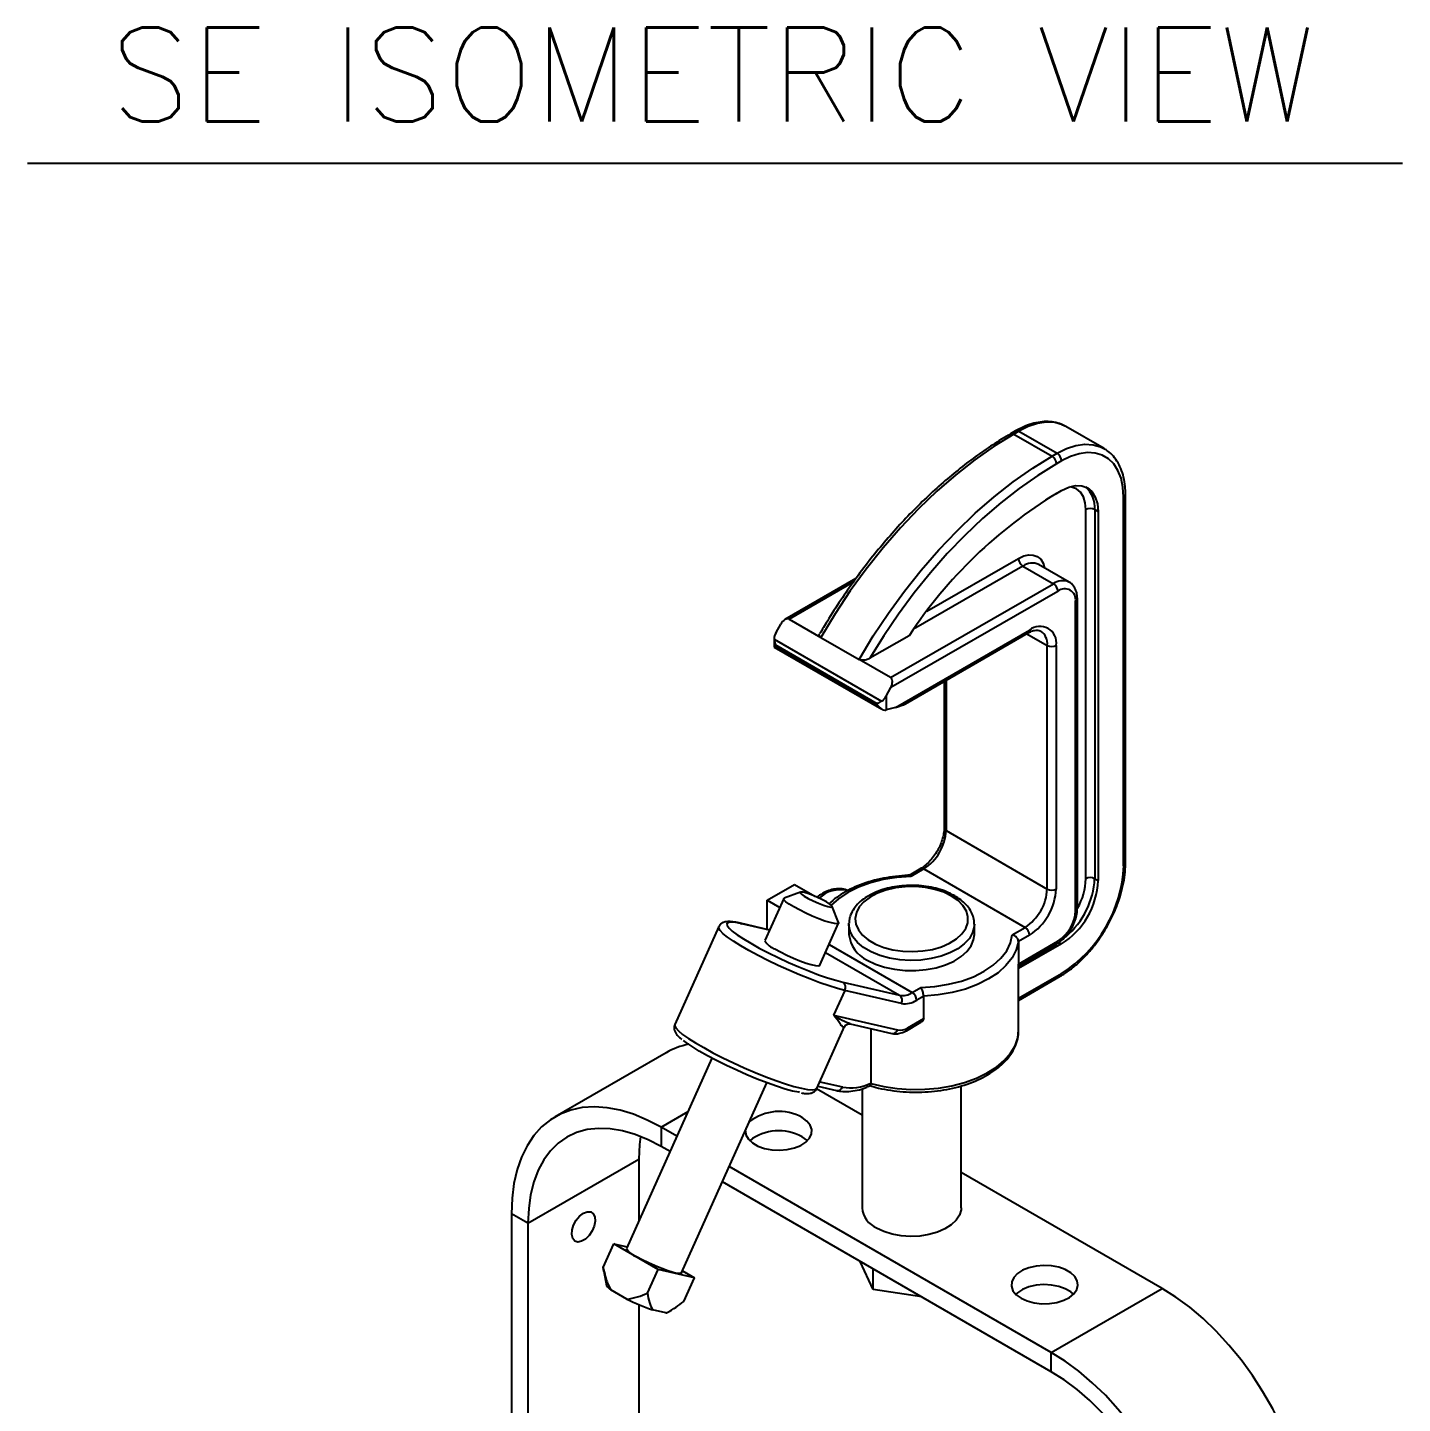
# Model space of a CAD drawing. Extents: x 16.5 to 113.1, y 4.4 to 84.5.
# Drawn here: x 75.35 to 86.31, y 73.57 to 84.54 of the extents above; entities that cross this region are included whole.
import ezdxf
from ezdxf.enums import TextEntityAlignment as Align

# ---------------------------------------------------------------- set-up
doc = ezdxf.new("R2010")
doc.units = 0
doc.header["$MEASUREMENT"] = 0
doc.layers.add('OBJECT', color=7, linetype='CONTINUOUS')
doc.styles.get("Standard").update_dxf_attribs({"font": 'SIMPLEX'})

msp = doc.modelspace()

# ---------------------------------------------------------------- linework, layer by layer
at = {"layer": 'OBJECT', "color": 1}
msp.add_line((75.352, 83.461), (86.314, 83.461), dxfattribs=at)
at = {"layer": 'OBJECT'}
for p, q in [((83.23, 81.326), (83.19, 81.303)), ((83.255, 81.323), (83.215, 81.3)), ((83.255, 81.323), (83.561, 81.147)), ((83.936, 81.184), (83.63, 81.36)), ((83.215, 81.3), (83.521, 81.124)), ((83.521, 81.124), (83.561, 81.147)), ((83.596, 81.086), (83.556, 81.063)), ((83.556, 80.827), (83.596, 80.85)), ((84.091, 77.856), (84.091, 80.8)), ((84.106, 77.877), (84.106, 80.82)), ((83.79, 77.754), (83.79, 80.698)), ((83.861, 80.698), (83.887, 80.682)), ((83.861, 80.698), (83.861, 77.754)), ((83.887, 80.682), (83.887, 77.739)), ((83.288, 80.248), (82.417, 79.744)), ((82.522, 79.887), (83.253, 80.309)), ((83.288, 80.248), (83.531, 80.107)), ((83.656, 80.12), (83.413, 80.26)), ((81.957, 80.148), (81.39, 79.821)), ((81.936, 80.119), (81.425, 79.824)), ((82.233, 79.358), (83.531, 80.107)), ((83.566, 80.046), (82.235, 79.278)), ((83.708, 77.501), (83.708, 79.965)), ((83.722, 77.521), (83.722, 79.985)), ((81.356, 79.784), (81.319, 79.717)), ((81.425, 79.824), (81.676, 79.679)), ((81.305, 79.666), (81.305, 79.601)), ((81.676, 79.679), (81.982, 79.503)), ((82.381, 79.692), (82.067, 79.512)), ((82.272, 79.12), (83.341, 79.737)), ((82.352, 79.149), (83.33, 79.714)), ((83.32, 79.708), (83.482, 79.615)), ((81.305, 79.664), (82.16, 79.17)), ((81.305, 79.601), (82.162, 79.106)), ((82.127, 79.15), (81.319, 79.617)), ((81.319, 79.617), (81.319, 79.61)), ((81.319, 79.61), (82.127, 79.143)), ((83.482, 77.672), (83.482, 79.615)), ((83.553, 79.615), (83.553, 77.672)), ((82.233, 79.358), (81.982, 79.503)), ((82.675, 79.336), (82.675, 78.138)), ((82.197, 79.21), (82.235, 79.278)), ((82.66, 79.327), (82.66, 78.159)), ((82.127, 79.143), (82.127, 79.15)), ((82.197, 79.21), (82.197, 79.101)), ((82.272, 79.12), (82.197, 79.101)), ((82.675, 78.138), (83.482, 77.672)), ((82.473, 77.835), (82.38, 77.781)), ((82.498, 77.832), (82.395, 77.773)), ((82.498, 77.832), (83.305, 77.366)), ((81.25, 77.583), (81.468, 77.709)), ((81.468, 77.709), (81.63, 77.615)), ((83.861, 77.754), (83.887, 77.739)), ((81.381, 77.596), (81.231, 77.261)), ((81.25, 77.583), (81.35, 77.526)), ((81.25, 77.35), (81.25, 77.583)), ((81.515, 77.647), (81.385, 77.599)), ((81.629, 77.614), (81.63, 77.615)), ((81.63, 77.615), (81.63, 77.614)), ((81.819, 77.404), (81.768, 77.533)), ((80.863, 77.372), (80.512, 76.591)), ((81.269, 77.345), (81.037, 77.399)), ((81.268, 77.344), (81.046, 77.395)), ((81.668, 77.064), (81.819, 77.399)), ((81.901, 77.392), (81.901, 77.399)), ((81.901, 77.392), (81.901, 77.31)), ((82.901, 77.31), (82.901, 77.392)), ((83.203, 77.307), (83.305, 77.366)), ((83.341, 77.305), (83.252, 77.253)), ((83.252, 77.074), (83.566, 77.256)), ((83.252, 77.253), (83.252, 77.074)), ((81.714, 77.166), (82.304, 76.825)), ((81.743, 77.229), (82.406, 76.846)), ((83.253, 77.058), (83.556, 77.233)), ((83.596, 77.234), (83.254, 77.037)), ((83.575, 77.246), (83.596, 77.234)), ((83.254, 76.546), (83.254, 77.059)), ((81.853, 76.929), (82.304, 76.825)), ((83.254, 76.801), (83.596, 76.999)), ((83.254, 76.784), (83.586, 76.976)), ((81.868, 76.864), (81.779, 76.666)), ((82.319, 76.759), (81.868, 76.864)), ((82.406, 76.846), (82.475, 76.886)), ((82.497, 76.817), (82.441, 76.785)), ((82.497, 76.639), (82.497, 76.817)), ((81.779, 76.666), (82.289, 76.548)), ((81.91, 76.597), (82.242, 76.52)), ((82.359, 76.542), (82.474, 76.609)), ((82.37, 76.565), (82.497, 76.639)), ((81.645, 76.082), (81.866, 76.575)), ((81.876, 76.587), (81.877, 76.588)), ((82.075, 76.558), (82.075, 76.125)), ((80.443, 76.366), (79.559, 75.856)), ((80.809, 76.323), (80.128, 74.806)), ((80.566, 74.61), (81.247, 76.126)), ((82.006, 75.868), (81.642, 76.078)), ((81.653, 76.1), (81.802, 76.065)), ((81.669, 76.135), (81.849, 76.094)), ((82.006, 76.08), (82.006, 75.13)), ((82.075, 76.125), (82.075, 76.121)), ((82.796, 75.13), (82.796, 76.102)), ((80.403, 75.773), (80.618, 75.897)), ((80.403, 75.773), (80.403, 75.619)), ((80.529, 75.7), (80.403, 75.773)), ((80.475, 75.578), (80.403, 75.619)), ((79.342, 75.007), (80.226, 75.517)), ((80.226, 75.517), (80.226, 75.025)), ((83.514, 73.977), (80.947, 75.458)), ((84.398, 74.487), (82.796, 75.412)), ((83.514, 73.823), (80.893, 75.337)), ((79.342, 75.007), (79.21, 75.083)), ((79.21, 75.083), (79.21, 69.324)), ((79.342, 75.007), (79.342, 69.401)), ((79.941, 74.654), (80.026, 74.843)), ((80.379, 74.639), (80.026, 74.843)), ((80.026, 74.843), (80.134, 74.818)), ((79.947, 74.622), (79.941, 74.654)), ((79.946, 74.624), (79.969, 74.51)), ((80.294, 74.45), (80.379, 74.639)), ((80.669, 74.572), (80.379, 74.639)), ((80.574, 74.627), (80.669, 74.572)), ((82.095, 74.479), (81.991, 74.702)), ((82.095, 74.479), (82.095, 74.643)), ((80.584, 74.383), (80.669, 74.572)), ((80.13, 74.402), (80.003, 74.476)), ((82.481, 74.42), (82.095, 74.479)), ((83.514, 73.977), (84.398, 74.487)), ((80.226, 74.358), (80.226, 69.851)), ((80.44, 74.291), (80.336, 74.315)), ((80.451, 74.294), (80.485, 74.313)), ((83.514, 73.823), (83.514, 73.977))]:
    msp.add_line(p, q, dxfattribs=at)
at = {"layer": 'OBJECT', "flags": 128}
for points in [[(83.63, 81.36), (83.603, 81.374), (83.542, 81.392), (83.476, 81.395), (83.405, 81.385), (83.331, 81.361), (83.255, 81.323)], [(83.215, 81.3), (83.06, 81.204), (82.906, 81.096), (82.753, 80.976), (82.602, 80.845), (82.455, 80.704), (82.312, 80.553), (82.173, 80.392), (82.039, 80.224), (81.911, 80.049), (81.79, 79.867), (81.676, 79.679)], [(83.561, 81.147), (83.636, 81.184), (83.71, 81.208), (83.781, 81.219), (83.847, 81.215), (83.908, 81.198), (83.938, 81.182)], [(81.982, 79.503), (82.095, 79.69), (82.217, 79.872), (82.344, 80.048), (82.478, 80.216), (82.617, 80.376), (82.761, 80.527), (82.908, 80.669), (83.058, 80.8), (83.211, 80.92), (83.366, 81.028), (83.521, 81.124)], [(84.091, 80.8), (84.086, 80.878), (84.071, 80.949), (84.046, 81.011), (84.012, 81.063), (83.97, 81.104), (83.92, 81.133), (83.864, 81.149), (83.802, 81.153), (83.736, 81.143), (83.667, 81.121), (83.596, 81.086)], [(83.556, 81.063), (83.407, 80.97), (83.258, 80.867), (83.111, 80.752), (82.966, 80.626), (82.824, 80.491), (82.685, 80.347), (82.55, 80.194), (82.421, 80.033), (82.297, 79.865), (82.179, 79.691), (82.067, 79.512)], [(83.596, 80.85), (83.653, 80.877), (83.708, 80.889), (83.758, 80.887), (83.802, 80.871), (83.838, 80.841), (83.865, 80.798), (83.882, 80.745), (83.887, 80.682)], [(83.79, 80.698), (83.785, 80.753), (83.77, 80.8), (83.747, 80.837), (83.715, 80.864), (83.676, 80.878), (83.662, 80.88)], [(83.253, 80.309), (83.295, 80.328), (83.334, 80.337), (83.371, 80.335), (83.403, 80.324), (83.43, 80.302), (83.449, 80.271), (83.461, 80.232)], [(82.395, 77.773), (82.284, 77.765), (82.175, 77.747), (82.072, 77.721), (81.977, 77.686), (81.891, 77.644), (81.818, 77.594), (81.76, 77.543)], [(82.719, 77.616), (82.657, 77.646), (82.587, 77.669), (82.511, 77.684), (82.431, 77.692), (82.35, 77.69), (82.271, 77.681), (82.196, 77.664), (82.128, 77.639), (82.069, 77.608), (82.02, 77.571), (81.983, 77.529), (81.96, 77.484), (81.951, 77.438), (81.956, 77.392), (81.976, 77.347), (82.009, 77.304), (82.055, 77.266), (82.112, 77.233), (82.179, 77.206), (82.252, 77.187), (82.33, 77.176), (82.411, 77.173), (82.491, 77.178), (82.568, 77.191), (82.64, 77.212), (82.704, 77.241), (82.759, 77.275), (82.802, 77.314), (82.832, 77.358), (82.848, 77.403), (82.85, 77.45), (82.837, 77.496), (82.81, 77.54), (82.771, 77.58), (82.719, 77.616)], [(81.819, 77.404), (81.819, 77.398), (81.808, 77.394), (81.785, 77.396), (81.752, 77.404), (81.709, 77.417), (81.661, 77.435), (81.608, 77.456), (81.556, 77.48), (81.506, 77.505), (81.461, 77.529), (81.424, 77.552), (81.398, 77.571), (81.383, 77.586), (81.381, 77.596), (81.385, 77.599)], [(81.722, 77.569), (81.685, 77.588), (81.644, 77.608), (81.602, 77.625), (81.564, 77.638), (81.535, 77.646), (81.517, 77.647), (81.513, 77.642), (81.522, 77.631), (81.544, 77.615), (81.577, 77.597), (81.616, 77.577), (81.658, 77.558), (81.699, 77.543), (81.732, 77.532), (81.756, 77.528), (81.768, 77.529), (81.765, 77.538), (81.749, 77.551), (81.722, 77.569)], [(81.868, 76.864), (81.81, 76.879), (81.743, 76.899), (81.669, 76.925), (81.589, 76.955), (81.506, 76.988), (81.422, 77.024), (81.337, 77.062), (81.255, 77.102), (81.176, 77.142), (81.103, 77.181), (81.038, 77.219), (80.981, 77.255), (80.934, 77.287), (80.898, 77.316), (80.874, 77.34), (80.863, 77.36), (80.863, 77.372)], [(81.046, 77.395), (80.999, 77.404), (80.963, 77.408), (80.94, 77.405), (80.928, 77.396), (80.93, 77.381), (80.945, 77.361), (80.954, 77.351)], [(81.037, 77.399), (81.038, 77.398), (81.046, 77.395)], [(82.901, 77.393), (82.9, 77.373), (82.887, 77.325), (82.861, 77.278), (82.821, 77.235), (82.769, 77.196), (82.706, 77.163), (82.635, 77.137), (82.557, 77.117), (82.475, 77.106), (82.39, 77.103), (82.306, 77.108), (82.224, 77.121), (82.148, 77.143), (82.078, 77.171), (82.018, 77.205), (81.969, 77.245), (81.933, 77.29), (81.91, 77.337), (81.901, 77.385), (81.901, 77.392)], [(80.954, 77.351), (80.971, 77.336), (81.01, 77.307), (81.06, 77.274), (81.119, 77.239), (81.186, 77.201), (81.26, 77.163), (81.338, 77.125), (81.419, 77.087), (81.501, 77.052), (81.582, 77.019), (81.659, 76.989), (81.731, 76.964), (81.797, 76.944), (81.853, 76.929)], [(82.047, 77.106), (82.112, 77.074), (82.185, 77.049), (82.264, 77.032), (82.348, 77.023), (82.433, 77.022), (82.516, 77.029), (82.597, 77.044), (82.672, 77.067), (82.739, 77.097), (82.796, 77.133), (82.842, 77.174), (82.876, 77.219), (82.895, 77.267), (82.901, 77.31)], [(82.475, 76.886), (82.586, 76.894), (82.695, 76.912), (82.798, 76.938), (82.893, 76.973), (82.979, 77.016), (83.052, 77.065), (83.113, 77.12), (83.159, 77.18), (83.189, 77.242), (83.203, 77.307)], [(83.252, 77.253), (83.235, 77.187), (83.202, 77.123), (83.153, 77.062), (83.09, 77.005), (83.014, 76.955), (82.926, 76.911), (82.829, 76.874), (82.723, 76.846), (82.612, 76.827), (82.497, 76.817)], [(81.31, 77.194), (81.355, 77.17), (81.405, 77.145), (81.458, 77.121), (81.51, 77.1), (81.559, 77.082), (81.601, 77.069), (81.635, 77.061), (81.657, 77.059), (81.668, 77.063), (81.668, 77.064)], [(80.512, 76.591), (80.511, 76.584), (80.52, 76.565), (80.541, 76.542), (80.575, 76.513), (80.621, 76.481), (80.677, 76.445), (80.743, 76.407), (80.816, 76.367), (80.896, 76.326), (80.98, 76.285), (81.066, 76.246), (81.153, 76.209), (81.238, 76.175), (81.319, 76.145), (81.394, 76.119), (81.462, 76.098), (81.522, 76.083), (81.571, 76.073), (81.608, 76.07), (81.633, 76.073), (81.645, 76.082), (81.645, 76.082)], [(81.866, 76.575), (81.866, 76.574), (81.862, 76.57)], [(82.075, 76.121), (82.178, 76.097), (82.285, 76.081), (82.395, 76.074), (82.506, 76.075), (82.616, 76.085), (82.722, 76.103), (82.823, 76.129), (82.917, 76.163), (83.002, 76.205), (83.077, 76.252), (83.139, 76.305), (83.189, 76.362), (83.226, 76.422), (83.247, 76.485), (83.254, 76.546)], [(81.506, 76.05), (81.501, 76.051), (81.451, 76.061), (81.392, 76.077), (81.324, 76.099), (81.25, 76.126), (81.17, 76.156), (81.088, 76.19), (81.006, 76.227), (80.924, 76.265), (80.846, 76.304), (80.773, 76.343), (80.708, 76.38), (80.651, 76.415), (80.604, 76.447), (80.583, 76.464)], [(80.403, 75.773), (80.293, 75.83), (80.184, 75.876), (80.076, 75.909), (79.972, 75.928), (79.871, 75.935), (79.775, 75.929), (79.684, 75.909), (79.599, 75.877), (79.521, 75.832), (79.451, 75.775), (79.388, 75.706), (79.335, 75.625), (79.29, 75.535), (79.255, 75.434), (79.23, 75.325), (79.215, 75.208), (79.21, 75.083)], [(81.075, 75.742), (81.08, 75.711), (81.099, 75.677), (81.132, 75.647), (81.175, 75.622), (81.228, 75.603), (81.286, 75.592), (81.348, 75.589), (81.409, 75.594), (81.466, 75.607), (81.517, 75.627), (81.558, 75.654), (81.587, 75.685), (81.603, 75.72), (81.605, 75.755), (81.592, 75.79), (81.566, 75.822), (81.528, 75.85), (81.528, 75.85)], [(80.403, 75.619), (80.299, 75.673), (80.196, 75.715), (80.095, 75.744), (79.997, 75.76), (79.903, 75.763), (79.814, 75.753), (79.73, 75.73), (79.653, 75.693), (79.583, 75.645), (79.521, 75.584), (79.468, 75.512), (79.423, 75.429), (79.388, 75.336), (79.363, 75.234), (79.348, 75.124), (79.342, 75.007)], [(80.239, 75.699), (80.231, 75.634), (80.226, 75.517)], [(81.57, 75.665), (81.566, 75.669), (81.528, 75.697)], [(79.784, 75.087), (79.815, 75.098), (79.842, 75.097), (79.863, 75.083), (79.875, 75.057), (79.878, 75.023), (79.87, 74.984), (79.853, 74.945), (79.829, 74.909), (79.8, 74.881), (79.769, 74.863), (79.74, 74.857), (79.715, 74.865), (79.699, 74.885), (79.691, 74.916), (79.694, 74.953), (79.706, 74.992), (79.727, 75.031), (79.754, 75.063), (79.784, 75.087)], [(82.796, 75.13), (82.795, 75.113), (82.782, 75.071), (82.756, 75.03), (82.717, 74.993), (82.666, 74.961), (82.606, 74.935), (82.539, 74.916), (82.466, 74.905), (82.391, 74.902), (82.317, 74.907), (82.245, 74.92), (82.179, 74.941), (82.121, 74.968)], [(80.566, 74.61), (80.566, 74.609), (80.555, 74.605), (80.532, 74.607), (80.499, 74.615), (80.456, 74.628), (80.408, 74.646), (80.356, 74.667), (80.303, 74.691), (80.253, 74.716), (80.208, 74.74)], [(83.274, 74.409), (83.322, 74.387), (83.378, 74.372), (83.438, 74.365), (83.5, 74.366), (83.559, 74.375), (83.614, 74.392), (83.66, 74.415), (83.695, 74.445), (83.718, 74.478), (83.727, 74.513), (83.721, 74.548), (83.702, 74.582), (83.67, 74.612), (83.626, 74.638), (83.574, 74.656), (83.515, 74.667), (83.454, 74.671), (83.393, 74.665), (83.335, 74.652), (83.285, 74.632), (83.244, 74.605), (83.215, 74.574), (83.199, 74.54), (83.197, 74.504), (83.209, 74.469), (83.235, 74.437), (83.274, 74.409)], [(83.691, 74.441), (83.67, 74.459), (83.626, 74.484), (83.574, 74.503), (83.515, 74.514), (83.454, 74.517), (83.393, 74.512), (83.335, 74.499), (83.285, 74.478), (83.244, 74.452), (83.232, 74.441)], [(85.592, 72.419), (85.587, 72.55), (85.572, 72.684), (85.546, 72.823), (85.511, 72.964), (85.467, 73.106), (85.413, 73.248), (85.351, 73.389), (85.28, 73.528), (85.202, 73.663), (85.118, 73.793), (85.027, 73.918), (84.93, 74.035), (84.829, 74.145), (84.725, 74.246), (84.618, 74.337), (84.508, 74.417), (84.398, 74.487)], [(80.44, 74.291), (80.448, 74.292), (80.451, 74.294)], [(84.708, 71.909), (84.703, 72.039), (84.688, 72.174), (84.662, 72.313), (84.627, 72.454), (84.583, 72.596), (84.529, 72.738), (84.467, 72.879), (84.396, 73.018), (84.319, 73.153), (84.234, 73.283), (84.143, 73.407), (84.046, 73.525), (83.946, 73.635), (83.841, 73.735), (83.734, 73.826), (83.625, 73.907), (83.514, 73.977)], [(84.575, 71.986), (84.57, 72.109), (84.555, 72.237), (84.529, 72.368), (84.494, 72.501), (84.45, 72.636), (84.396, 72.77), (84.334, 72.902), (84.264, 73.031), (84.187, 73.157), (84.104, 73.276), (84.014, 73.39), (83.92, 73.495), (83.822, 73.593), (83.721, 73.68), (83.618, 73.757), (83.514, 73.823)]]:
    msp.add_lwpolyline(points, dxfattribs=at)
at = {"layer": 'OBJECT'}
for centre, radius, start, end in [((83.241, 81.303), 0.0252, 54.3842, 114.3056), ((83.201, 81.28), 0.0252, 54.3866, 114.2872), ((83.479, 81.059), 0.0768, 2.6063, 57.3938), ((83.519, 81.082), 0.0768, 2.6063, 57.3938), ((83.648, 80.717), 0.214, 354.8665, 48.9016), ((85.521, 77.616), 3.765, 121.4644, 146.5293), ((84.081, 80.823), 0.0251, 294.3761, 354.2895), ((83.825, 80.63), 0.0769, 62.6098, 117.3902), ((83.33, 80.312), 0.0768, 182.6063, 237.3938), ((83.362, 80.145), 0.126, 65.6939, 125.6172), ((83.604, 80.005), 0.126, 66.1, 125.5818), ((83.49, 80.043), 0.0768, 2.6045, 57.3956), ((83.622, 79.979), 0.0873, 350.7859, 129.2037), ((83.699, 79.987), 0.0239, 292.603, 356.0925), ((83.314, 79.736), 0.027, 307.9449, 3.3668), ((83.424, 79.636), 0.131, 350.7862, 129.2034), ((83.357, 79.627), 0.126, 354.392, 54.1625), ((83.518, 79.683), 0.0769, 242.6096, 297.3904), ((82.291, 78.156), 0.384, 302.6055, 357.3946), ((82.685, 78.161), 0.0251, 185.6946, 245.6256), ((82.483, 77.814), 0.0235, 52.0421, 116.6613), ((83.021, 77.903), 1.072, 302.4873, 357.5127), ((84.081, 77.879), 0.0251, 294.375, 354.3048), ((83.255, 77.767), 0.633, 302.6054, 357.3945), ((83.215, 77.788), 0.646, 310.1677, 357.0362), ((83.273, 77.771), 0.517, 330.7362, 358.1148), ((83.825, 77.686), 0.0769, 62.6098, 117.3902), ((81.833, 77.419), 0.248, 77.4937, 133.3689), ((83.098, 77.69), 0.384, 302.6055, 357.3946), ((83.092, 77.693), 0.461, 302.6055, 357.3945), ((83.518, 77.74), 0.0769, 242.6096, 297.3904), ((83.401, 77.515), 0.307, 302.6056, 357.3944), ((83.697, 77.524), 0.0251, 294.3747, 354.3052), ((83.264, 77.301), 0.0768, 2.605, 57.3951), ((81.357, 77.332), 0.146, 209.5321, 251.2111), ((82.152, 77.335), 0.252, 185.7958, 245.5244), ((83.542, 77.253), 0.0241, 304.227, 7.0847), ((81.823, 76.888), 0.0515, 332.1984, 53.703), ((83.571, 76.996), 0.0252, 305.7087, 5.6189), ((82.327, 76.966), 0.143, 260.7683, 303.3013), ((82.274, 76.783), 0.0515, 332.1986, 53.7027), ((82.364, 76.782), 0.0768, 2.605, 57.3951), ((82.347, 76.929), 0.172, 260.7685, 303.3012), ((81.907, 76.55), 0.0489, 129.6224, 155.834), ((82.248, 76.563), 0.0437, 262.6056, 339.9177), ((82.307, 76.661), 0.114, 260.7683, 303.3011), ((82.345, 76.563), 0.0252, 305.7074, 5.619), ((80.733, 75.862), 0.582, 100.7941, 119.8629), ((81.808, 76.109), 0.0437, 262.6057, 339.9177), ((81.915, 76.45), 0.363, 259.4926, 296.1921), ((81.344, 75.515), 0.383, 61.2211, 127.9691), ((81.343, 75.36), 0.384, 61.2966, 127.3656), ((82.196, 75.144), 0.19, 184.2513, 247.0688), ((80.255, 74.878), 0.146, 209.5322, 251.2112), ((80.04, 74.547), 0.0804, 207.0486, 242.3059), ((80.893, 75.925), 1.703, 243.3872, 250.9034)]:
    msp.add_arc(centre, radius, start, end, dxfattribs=at)
for centre, major_axis, ratio, start_param, end_param in [((81.392, 79.764), (0.0326, 0.0603), 0.595383, 6.266291, 7.837087), ((81.355, 79.697), (0.0348, 0.0642), 0.558702, 1.555919, 2.373106), ((81.355, 79.637), (-0.0354, 0.0612), 0.577335, 0.817147, 1.570756), ((81.355, 79.63), (0.05, 0.0289), 0.00007, 2.356154, 3.141633), ((82.199, 79.298), (0.0326, 0.0603), 0.595383, 4.695495, 6.266291), ((82.162, 79.171), (0.05, 0.0289), 0.00007, 1.602545, 2.356154), ((82.162, 79.164), (-0.0354, 0.0612), 0.577335, 1.570756, 2.871515), ((82.162, 79.23), (0.0348, 0.0642), 0.558702, 3.880325, 4.697512), ((82.237, 79.141), (0.132, 0.027), 0.206185, 4.939686, 5.725166), ((82.162, 79.121), (0.0498, -0.0096), 0.40502, 5.305495, 5.575531)]:
    msp.add_ellipse(centre, major_axis=major_axis, ratio=ratio, start_param=start_param, end_param=end_param, dxfattribs=at)
for points, knots in [([(83.626, 81.361), (83.62, 81.365), (83.597, 81.379), (83.551, 81.393), (83.49, 81.402), (83.426, 81.398), (83.358, 81.383), (83.293, 81.359), (83.25, 81.336), (83.23, 81.326)], [0, 0, 0, 0, 0.058518, 0.215686, 0.373147, 0.532784, 0.695403, 0.860601, 1, 1, 1, 1]), ([(83.19, 81.303), (83.166, 81.288), (83.095, 81.246), (82.977, 81.169), (82.839, 81.069), (82.703, 80.959), (82.568, 80.841), (82.436, 80.714), (82.307, 80.579), (82.182, 80.437), (82.061, 80.289), (81.945, 80.135), (81.834, 79.975), (81.742, 79.832), (81.689, 79.742), (81.669, 79.709)], [0, 0, 0, 0, 0.043506, 0.126065, 0.208615, 0.291148, 0.373662, 0.456155, 0.53863, 0.621088, 0.703531, 0.785963, 0.868385, 0.950801, 1, 1, 1, 1]), ([(84.106, 80.82), (84.105, 80.834), (84.105, 80.876), (84.096, 80.94), (84.077, 81.01), (84.048, 81.072), (84.011, 81.124), (83.974, 81.161), (83.947, 81.176), (83.938, 81.181)], [0, 0, 0, 0, 0.0889085, 0.2572663, 0.4256722, 0.5929432, 0.7577639, 0.9192098, 1, 1, 1, 1]), ([(83.722, 79.985), (83.722, 79.994), (83.721, 80.018), (83.713, 80.053), (83.694, 80.087), (83.674, 80.11), (83.659, 80.117), (83.655, 80.119)], [0, 0, 0, 0, 0.157817, 0.422632, 0.671882, 0.910619, 1, 1, 1, 1]), ([(81.676, 79.679), (81.673, 79.681), (81.668, 79.685), (81.664, 79.694), (81.665, 79.702), (81.668, 79.707), (81.67, 79.708)], [0, 0, 0, 0, 0.244481, 0.487819, 0.830943, 1, 1, 1, 1]), ([(83.33, 79.714), (83.337, 79.718), (83.354, 79.727), (83.382, 79.736), (83.408, 79.737), (83.423, 79.734), (83.429, 79.729), (83.43, 79.728)], [0, 0, 0, 0, 0.137344, 0.399134, 0.661422, 0.933845, 1, 1, 1, 1]), ([(82.067, 79.512), (82.059, 79.507), (82.044, 79.5), (82.021, 79.496), (82.003, 79.496), (81.99, 79.499), (81.984, 79.502), (81.982, 79.503)], [0, 0, 0, 0, 0.350281, 0.585229, 0.760499, 0.899707, 1, 1, 1, 1]), ([(82.66, 78.159), (82.66, 78.151), (82.659, 78.13), (82.652, 78.09), (82.637, 78.039), (82.614, 77.989), (82.584, 77.941), (82.55, 77.898), (82.514, 77.863), (82.488, 77.844), (82.475, 77.836), (82.473, 77.835)], [0, 0, 0, 0, 0.067197, 0.197031, 0.328083, 0.460159, 0.592762, 0.725247, 0.856829, 0.979681, 1, 1, 1, 1]), ([(83.586, 76.976), (83.598, 76.983), (83.634, 77.005), (83.692, 77.048), (83.759, 77.108), (83.822, 77.176), (83.881, 77.25), (83.935, 77.33), (83.983, 77.414), (84.024, 77.501), (84.057, 77.59), (84.082, 77.678), (84.099, 77.766), (84.105, 77.831), (84.106, 77.868), (84.106, 77.877)], [0, 0, 0, 0, 0.044818, 0.129353, 0.213789, 0.29809, 0.382269, 0.466368, 0.550438, 0.634533, 0.718694, 0.802982, 0.887454, 0.972156, 1, 1, 1, 1]), ([(82.383, 77.782), (82.371, 77.781), (82.326, 77.779), (82.248, 77.771), (82.151, 77.754), (82.058, 77.73), (81.971, 77.699), (81.891, 77.661), (81.819, 77.618), (81.77, 77.582), (81.748, 77.559), (81.744, 77.555)], [0, 0, 0, 0, 0.045696, 0.176697, 0.307863, 0.439212, 0.570818, 0.702739, 0.834993, 0.9675, 1, 1, 1, 1]), ([(82.744, 77.618), (82.733, 77.624), (82.703, 77.641), (82.647, 77.664), (82.575, 77.684), (82.499, 77.697), (82.42, 77.702), (82.341, 77.7), (82.263, 77.691), (82.189, 77.674), (82.119, 77.65), (82.057, 77.62), (82.002, 77.583), (81.958, 77.54), (81.925, 77.493), (81.905, 77.446), (81.903, 77.414), (81.902, 77.401)], [0, 0, 0, 0, 0.037397, 0.107551, 0.177558, 0.24739, 0.317093, 0.386762, 0.456495, 0.526378, 0.59653, 0.667049, 0.737969, 0.809039, 0.87941, 0.947936, 1, 1, 1, 1]), ([(82.383, 77.782), (82.385, 77.781), (82.389, 77.78), (82.393, 77.776), (82.395, 77.773), (82.395, 77.773)], [0, 0, 0, 0, 0.530267, 0.989367, 1, 1, 1, 1]), ([(81.89, 77.659), (81.887, 77.661), (81.871, 77.67), (81.836, 77.675), (81.789, 77.674), (81.74, 77.661), (81.691, 77.64), (81.66, 77.617), (81.645, 77.607)], [0, 0, 0, 0, 0.044999, 0.232063, 0.420731, 0.616209, 0.819186, 1, 1, 1, 1]), ([(82.899, 77.393), (82.9, 77.398), (82.901, 77.419), (82.892, 77.456), (82.871, 77.503), (82.837, 77.547), (82.795, 77.586), (82.761, 77.608), (82.744, 77.618)], [0, 0, 0, 0, 0.0508615, 0.2386042, 0.4263748, 0.6182506, 0.81598, 1, 1, 1, 1]), ([(83.556, 77.233), (83.564, 77.238), (83.585, 77.251), (83.619, 77.281), (83.654, 77.323), (83.684, 77.371), (83.706, 77.423), (83.72, 77.474), (83.722, 77.506), (83.722, 77.521)], [0, 0, 0, 0, 0.084369, 0.23891, 0.392869, 0.546382, 0.700224, 0.855221, 1, 1, 1, 1]), ([(81.037, 77.399), (81.028, 77.401), (81.001, 77.407), (80.963, 77.412), (80.93, 77.413), (80.903, 77.408), (80.882, 77.397), (80.866, 77.382), (80.864, 77.372), (80.863, 77.37)], [0, 0, 0, 0, 0.117538, 0.351743, 0.597238, 0.736943, 0.856577, 0.970837, 1, 1, 1, 1]), ([(83.252, 77.253), (83.251, 77.258), (83.25, 77.267), (83.243, 77.281), (83.231, 77.293), (83.218, 77.302), (83.208, 77.306), (83.203, 77.307), (83.203, 77.307)], [0, 0, 0, 0, 0.197777, 0.395365, 0.598087, 0.812873, 0.995764, 1, 1, 1, 1]), ([(83.253, 77.059), (83.253, 77.059), (83.253, 77.058), (83.252, 77.06), (83.252, 77.066), (83.252, 77.072), (83.252, 77.074)], [0, 0, 0, 0, 0.097442, 0.481141, 0.777167, 1, 1, 1, 1]), ([(82.497, 76.817), (82.496, 76.822), (82.496, 76.831), (82.492, 76.847), (82.487, 76.863), (82.481, 76.877), (82.477, 76.884), (82.475, 76.886), (82.475, 76.886)], [0, 0, 0, 0, 0.197777, 0.395365, 0.598087, 0.812873, 0.995764, 1, 1, 1, 1]), ([(81.862, 76.57), (81.86, 76.569), (81.855, 76.567), (81.843, 76.58), (81.827, 76.603), (81.805, 76.633), (81.788, 76.656), (81.78, 76.666), (81.779, 76.666)], [0, 0, 0, 0, 0.172666, 0.350563, 0.584724, 0.823545, 0.997249, 1, 1, 1, 1]), ([(81.912, 76.598), (81.902, 76.601), (81.872, 76.608), (81.828, 76.637), (81.79, 76.659), (81.78, 76.666), (81.779, 76.666)], [0, 0, 0, 0, 0.25389, 0.796598, 0.996747, 1, 1, 1, 1]), ([(81.878, 76.588), (81.88, 76.589), (81.886, 76.595), (81.903, 76.598), (81.91, 76.596), (81.911, 76.596)], [0, 0, 0, 0, 0.266442, 0.847047, 1, 1, 1, 1]), ([(82.497, 76.639), (82.496, 76.635), (82.495, 76.628), (82.487, 76.617), (82.479, 76.612), (82.474, 76.609)], [0, 0, 0, 0, 0.295943, 0.590033, 1, 1, 1, 1]), ([(80.513, 76.59), (80.511, 76.586), (80.505, 76.574), (80.507, 76.552), (80.515, 76.531), (80.528, 76.511), (80.545, 76.493), (80.562, 76.479), (80.568, 76.474)], [0, 0, 0, 0, 0.075445, 0.227275, 0.380986, 0.569023, 0.840346, 1, 1, 1, 1]), ([(81.867, 76.574), (81.869, 76.578), (81.871, 76.584), (81.875, 76.586), (81.876, 76.587)], [0, 0, 0, 0, 0.687725, 1, 1, 1, 1]), ([(82.067, 76.104), (82.09, 76.098), (82.143, 76.082), (82.233, 76.066), (82.332, 76.054), (82.433, 76.051), (82.534, 76.054), (82.633, 76.065), (82.73, 76.083), (82.822, 76.108), (82.908, 76.14), (82.988, 76.178), (83.059, 76.222), (83.121, 76.272), (83.173, 76.326), (83.212, 76.384), (83.239, 76.445), (83.254, 76.503), (83.253, 76.54), (83.253, 76.556)], [0, 0, 0, 0, 0.046273, 0.10694, 0.16754, 0.228103, 0.288661, 0.349243, 0.409878, 0.470602, 0.531448, 0.592442, 0.653589, 0.714843, 0.776, 0.836737, 0.896646, 0.955457, 1, 1, 1, 1]), ([(82.242, 76.52), (82.251, 76.518), (82.272, 76.515), (82.308, 76.52), (82.338, 76.531), (82.355, 76.54), (82.359, 76.542)], [0, 0, 0, 0, 0.220582, 0.54925, 0.892257, 1, 1, 1, 1]), ([(81.524, 76.046), (81.534, 76.044), (81.56, 76.04), (81.587, 76.041), (81.614, 76.05), (81.634, 76.062), (81.641, 76.076), (81.644, 76.082)], [0, 0, 0, 0, 0.206569, 0.55018, 0.731766, 0.891119, 1, 1, 1, 1]), ([(81.802, 76.065), (81.814, 76.063), (81.845, 76.057), (81.9, 76.056), (81.967, 76.066), (82.024, 76.083), (82.058, 76.099), (82.069, 76.104)], [0, 0, 0, 0, 0.138001, 0.380616, 0.62633, 0.876419, 1, 1, 1, 1]), ([(82.075, 76.121), (82.075, 76.117), (82.074, 76.11), (82.071, 76.105), (82.07, 76.104), (82.069, 76.104)], [0, 0, 0, 0, 0.389877, 0.778219, 1, 1, 1, 1]), ([(79.941, 74.654), (79.946, 74.631), (79.959, 74.576), (79.98, 74.516), (79.999, 74.483), (80.003, 74.476)], [0, 0, 0, 0, 0.37695, 0.863751, 1, 1, 1, 1]), ([(80.13, 74.402), (80.159, 74.406), (80.214, 74.415), (80.268, 74.439), (80.294, 74.45)], [0, 0, 0, 0, 0.515407, 1, 1, 1, 1]), ([(80.294, 74.45), (80.298, 74.424), (80.307, 74.374), (80.326, 74.334), (80.336, 74.315)], [0, 0, 0, 0, 0.519495, 1, 1, 1, 1]), ([(80.44, 74.291), (80.446, 74.294), (80.472, 74.305), (80.521, 74.335), (80.563, 74.367), (80.584, 74.383)], [0, 0, 0, 0, 0.1168858, 0.5538854, 1, 1, 1, 1])]:
    msp.add_open_spline(points, degree=3, knots=knots, dxfattribs=at)

# ---------------------------------------------------------------- texts
at = {"layer": 'OBJECT', "color": 1}
msp.add_text('SE ISOMETRIC VIEW', height=0.75, dxfattribs=at).set_placement((80.815, 83.792), align=Align.CENTER)

doc.saveas('drawing.dxf')
